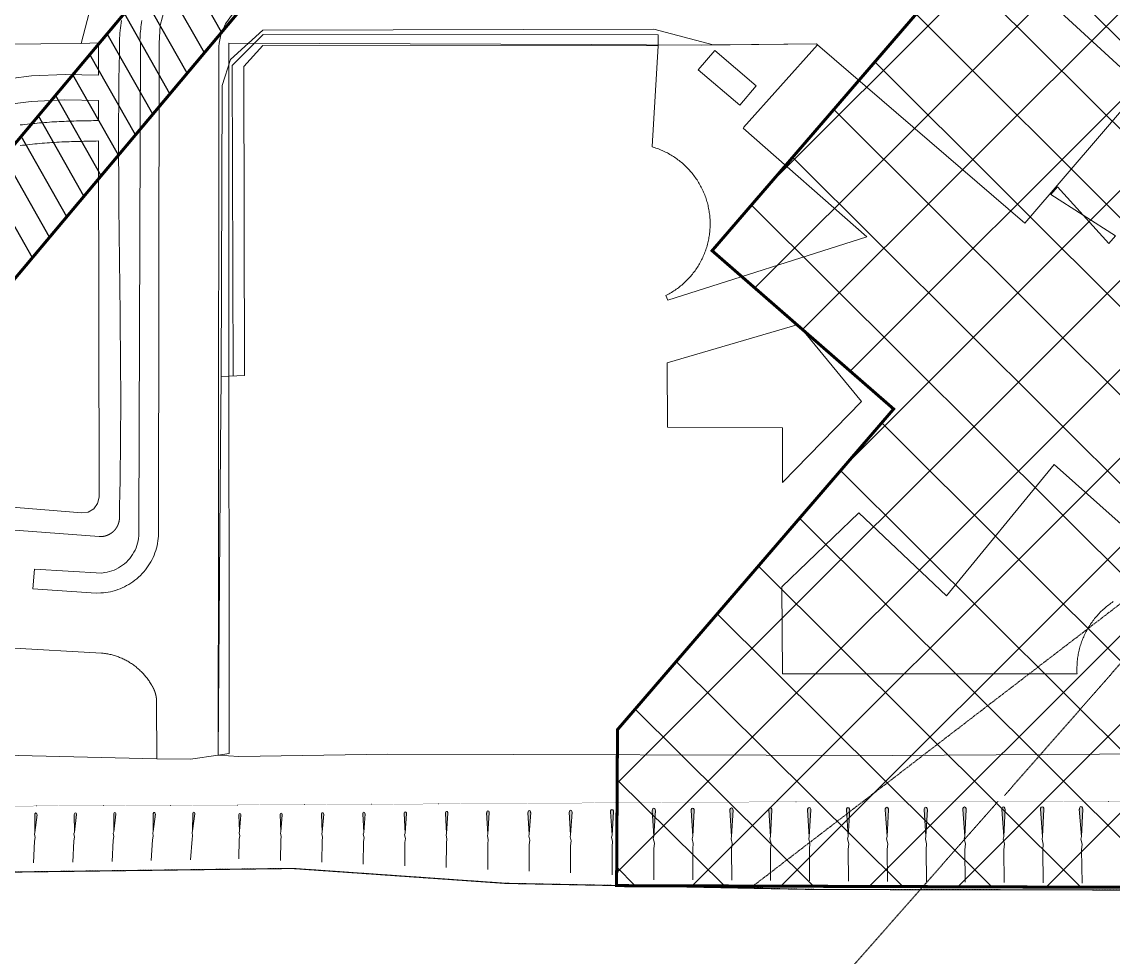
# Model space of a CAD drawing. Header units: millimetres. Extents: x 833924389 to 835767163, y 817400000 to 818811854.
# Drawn here: x 834141050 to 834249586, y 817733754 to 817826815 of the extents above; entities that cross this region are included whole.
import ezdxf

# ---------------------------------------------------------------- set-up
doc = ezdxf.new("R2010")
doc.units = ezdxf.units.MM
doc.header["$LTSCALE"] = 10
doc.header["$MEASUREMENT"] = 0
for name, pattern in [('11sw3b$0$B1_DASHED', [6.5, 1, 5, -0.5]), ('11sw3b$0$B1_HIDDEN', [5.5, 0, 5, -0.5]), ('CENTER', [2, 1.25, -0.25, 0.25, -0.25]), ('DGN Style 2', [15.391880279006768, 9.23512816740406, -6.156752111602708]), ('HIDDEN', [0.375, 0.25, -0.125])]:
    doc.linetypes.add(name, pattern=pattern)
for name, color, linetype, lineweight in [('01_Base_Plan', 5, 'Continuous', 5), ('02_Buiding_Height_Limit', 1, 'CENTER', 18), ('12_AEL_Outline', 253, 'HIDDEN', 5)]:
    doc.layers.add(name, color=color, linetype=linetype, lineweight=lineweight)
doc.layers.add('_Drainage Reserve', color=40, linetype='Continuous')
doc.layers.add('_MTR', color=190, linetype='Continuous')
doc.linetypes.add('11sw3b$0$B1_BDYF', pattern='A,2.5,-0.5,[130,ltypeshp.shx,S=0.5,R=0,X=0,Y=0],-0.5', length=3.5)

# ---------------------------------------------------------------- blocks, each defined once
blk = doc.blocks.new('11sw3b$0$SLOPE')
at = {"linetype": 'Continuous'}
h = blk.add_hatch(color=0, dxfattribs=at)
edge = h.paths.add_edge_path()
edge.add_line((3.584337795968168, 0.003656525048427267), (0.3060440283201173, 0.4149406396239095))
edge.add_ellipse((0.2999774720519781, 0.005024477490223944), major_axis=(0, 0.4099999999999966), ratio=0.7317073170731784, start_angle=358.8412941193827, end_angle=551.2243247288982)
edge.add_line((0.3001280920132971, -0.4043695283466912), (3.584337795968168, 0.003656525048427284))
at = {"color": 0, "linetype": 'Continuous'}
for p, q in [((3.584337795968167, 0.003656525048427284), (0.3003377958666533, 0.4156565250596032)), ((0.3003377958666533, -0.4043434750055894), (3.584337795968167, 0.003656525048427284)), ((3.584337795968167, 0.003656525048427284), (3.884337795898318, -0.1363434749655426)), ((3.884337795898318, -0.1363434749655426), (4.484337795875035, 0.1436565250623971)), ((4.484337795875035, 0.1436565250623971), (5.184337795944884, 0.003656525048427284)), ((5.184337795944884, 0.003656525048427284), (9.132337795919739, 0.003656525048427284))]:
    blk.add_line(p, q, dxfattribs=at)
blk.add_ellipse((0.2999774720519781, 0.005024477490223944), major_axis=(0, 0.4099999999999966), ratio=0.7317073170731784, start_param=6.120326396502739, end_param=9.620679383601672, dxfattribs=at)
blk = doc.blocks.new('11sw3b$0$BDYGA')
at = {"color": 0, "linetype": 'Continuous'}
for p, q in [((0, 0.5), (0, -0.5)), ((1, -0.5), (0, 0.5)), ((0, -0.5), (1, 0.5)), ((1, 0.5), (1, -0.5))]:
    blk.add_line(p, q, dxfattribs=at)

msp = doc.modelspace()

# ---------------------------------------------------------------- hatches: boundary and pattern name
at = {"layer": '_Drainage Reserve'}
h = msp.add_hatch(dxfattribs=at)
h.set_pattern_fill('ANSI31', color=256, scale=20000, angle=75.00000000000001, style=0)
h.set_pattern_definition([(120, (0, 0), (-2165.063509461097, -1250), [])])
h.paths.add_polyline_path([(834211419.3091323, 817954398.8172184), (834238349.7094933, 817992338.416059), (834245717.4605354, 817987807.7572888), (834219887.9038043, 817951519.5509232), (834217855.4207582, 817893635.9581321), (834101792.2548326, 817755300.0808063), (834100860.6154164, 817756570.38271), (834097303.7700857, 817759365.0468984), (834095186.6849327, 817760804.8070762), (834209344.3980026, 817896938.7430822)])
at = {"layer": '_MTR'}
h = msp.add_hatch(dxfattribs=at)
h.set_pattern_fill('ANSI37', color=256, scale=50000, style=0)
h.set_pattern_definition([(45, (0, 0), (-4419.417382415922, 4419.417382415922), []), (135, (0, 0), (-4419.417382415922, -4419.417382415922), [])])
h.paths.add_polyline_path([(834719025.0676242, 818175044.075776), (834829436.1637323, 818440899.0154631), (834544329.9875726, 818440899.0154631), (834540047.6918651, 818430486.7932322), (834494662.9516805, 818320135.7028404), (834491212.3501357, 818312096.8899884), (834489639.5860337, 818307373.809575), (834488467.7132754, 818300887.678466), (834488287.0573709, 818295402.6064734), (834489123.4445984, 818289469.5896976), (834490523.0838149, 818284300.8385714), (834492959.6897802, 818278585.4277595), (834497359.5052412, 818271989.8078504), (834500943.2578423, 818268402.4543666), (834504241.8491156, 818265890.0219382), (834506773.0374651, 818264239.4954746), (834509304.2258146, 818262588.969011), (834549547.6363403, 818245865.156262), (834521788.9357352, 818162669.0288637), (834512956.6186229, 818145898.9397866), (834505350.3781369, 818132402.978609), (834498851.625464, 818120358.1720601), (834490645.3412085, 818106191.5494635), (834483043.1765755, 818093566.7455992), (834465497.3880057, 818066156.0749869), (834456186.300847, 818052465.0283059), (834449435.9111947, 818042521.66696), (834429928.4301713, 818015782.6322176), (834415902.0111922, 817997330.5279367), (834409718.1436859, 817989384.889797), (834403534.2761798, 817981439.2516572), (834394016.1354766, 817969342.6524115), (834384497.9947733, 817957246.0531657), (834384196.2479563, 817957465.7651209), (834383970.486986, 817957155.7107403), (834383668.7401689, 817957375.4226955), (834373771.4691136, 817944987.7532318), (834364116.6359974, 817932940.1560837), (834338369.9503223, 817901865.9044347), (834312960.6002681, 817923872.0998209), (834209698.3762193, 817804043.8972573), (834227751.7111311, 817788294.3273865), (834200289.8007177, 817756392.265157), (834200199.724341, 817740873.0267123), (834297136.0119622, 817740548.3312696), (834302265.9142908, 817746345.470729), (834311723.710097, 817738300.4580544), (834346243.1186241, 817778329.7402205), (834364573.705298, 817762532.4600164), (834407168.9888211, 817811985.372018), (834383971.3268652, 817831671.3361453), (834391017.2140669, 817839762.6321478), (834398063.1012684, 817847853.9281503), (834393622.2417772, 817851485.7044563), (834400812.4917518, 817859771.4107764), (834410480.1317945, 817870197.1213068), (834420147.7718372, 817880622.8318372), (834432126.5932153, 817893299.2699163), (834444105.4145935, 817905975.7079954), (834443206.2002442, 817906758.256021), (834448849.565658, 817912919.9467099), (834457587.7981888, 817922310.4511203), (834467322.5562106, 817932771.8674097), (834475815.8031626, 817941811.4303546), (834484309.0501144, 817950850.9932995), (834500967.9967005, 817969577.1101549), (834519622.9840564, 817991615.6157014), (834532610.7469565, 818008021.8481278), (834547321.4079989, 818027597.5088168), (834557595.9281648, 818042498.3314748), (834567870.4483306, 818057399.1541326), (834574643.1744547, 818067927.9632175), (834585340.6881095, 818084953.331677), (834592493.7733289, 818096984.115135), (834598987.1398113, 818108698.8436586), (834606301.2519822, 818122736.6486193), (834611699.1689881, 818133599.211997), (834616705.1358873, 818145548.4517179), (834618535.0408169, 818149916.4335908), (834621711.1027862, 818157497.6914387), (834627057.6022652, 818172444.2824591), (834631612.1834006, 818185176.9988407), (834639686.340077, 818207748.9860169)])

# ---------------------------------------------------------------- linework, layer by layer
at = {"layer": '01_Base_Plan', "linetype": '11sw3b$0$B1_BDYF'}
msp.add_line((834252425.5699999, 817820351.49), (834243104.59, 817828891.869999), dxfattribs=at)
at = {"layer": '01_Base_Plan', "linetype": 'Continuous'}
for p, q in [((834146940.1, 817824672.1), (834148666.6999999, 817824726.399999)), ((834148671.4, 817821503.1), (834148666.6999999, 817824726.399999)), ((834154697.5999999, 817824674.799999), (834154695.5, 817824645.6)), ((834220176, 817824534.499999), (834212827.9, 817816316.8000001)), ((834148678, 817816997.500001), (834148675.1, 817818970.799999))]:
    msp.add_line(p, q, dxfattribs=at)
at = {"layer": '01_Base_Plan', "linetype": 'DGN Style 2', "flags": 128}
msp.add_lwpolyline([(834338621.6071115, 817759276.5931512), (834338621.6071115, 817759276.5931511), (834330916.3814129, 817747247.4627572), (834329803.7370659, 817745824.9218574), (834328532.943809, 817744541.6897852), (834327121.307911, 817743415.2422063), (834325588.053704, 817742460.9196242), (834323954.061776, 817741691.7184583), (834322241.58461, 817741118.1140563), (834320063.623979, 817740692.3175721), (834269700.273483, 817740420.0973991), (834219946.884713, 817740502.1709192), (834189156.786763, 817741111.2908683), (834167963.826612, 817742592.8290393), (834089219.1060641, 817741580.6914912), (834063784.691831, 817741977.9481603), (834061977.77445, 817741959.5471042), (834060170.7661991, 817741956.3531553), (834058363.7950599, 817741968.3665392), (834056556.9890109, 817741995.5864073), (834054750.476019, 817742038.0108303), (834052944.384032, 817742095.6368023), (834051138.840965, 817742168.4602443), (834049333.2635189, 817742204.1452242), (834047544.975235, 817742455.9553592), (834045799.7521821, 817742920.2611022), (834044122.749693, 817743590.3700342), (834042569.846633, 817744514.3768162), (834041023.0737231, 817745448.6091281), (834039482.4982939, 817746393.0263013), (834037700.9111352, 817747502.7458693), (834017750.0237639, 817760377.2101532), (834002136.866879, 817771797.9407653), (833988178.1667811, 817785373.1200771), (833964222.203295, 817813227.5436702), (833941493.791888, 817845470.4337832), (833942146.6588701, 817900018.2202653), (833942261.3500208, 817909600.7977642), (833942222.577692, 817939877.4880663), (833942513.013161, 817969772.9568511), (833941157.4880201, 817989367.4440131), (833943345.799725, 818000018.2202652)], dxfattribs=at)
at = {"layer": '01_Base_Plan', "linetype": '11sw3b$0$B1_DASHED', "flags": 128}
msp.add_lwpolyline([(834429229.28, 817872531.579999), (834429230.83, 817872527.5899991), (834429981.7099999, 817870601.530001), (834430541.94, 817868883.8100001), (834431341.7700001, 817865505.3599999), (834430617.89, 817863856.36), (834429458.84, 817862478.04), (834427958.48, 817861482.000001), (834426238.3, 817860948.92), (834424250.06, 817860948.9100001), (834407947.05, 817845723.29), (834402584.95, 817842838.98), (834387908.28, 817828448.170001), (834381118.9699999, 817822825.33), (834376739.17, 817816234.12), (834357952.26, 817790582.0099989), (834352078.52, 817785795.1500009), (834346928.6700001, 817775093.89), (834338951.53, 817759753.02), (834330929.46, 817747229.24), (834329816.8199999, 817745806.700001), (834328546.02, 817744523.469999), (834327134.39, 817743397.019999), (834325601.13, 817742442.7), (834323967.14, 817741673.5), (834322254.66, 817741099.889999), (834320076.6999999, 817740674.0999999), (834269713.35, 817740401.88), (834219959.96, 817740483.95), (834189169.87, 817741093.0699999), (834167976.91, 817742574.61), (834089232.19, 817741562.47), (834063797.77, 817741959.729999), (834061990.8499999, 817741941.330001), (834060183.85, 817741938.130001), (834058376.88, 817741950.1500001), (834056570.07, 817741977.37), (834054763.56, 817742019.789999), (834052957.4599999, 817742077.42), (834051151.92, 817742150.24), (834049346.34, 817742185.92), (834047558.06, 817742437.74), (834045812.8299999, 817742902.039999), (834044135.83, 817743572.149999), (834042582.9300001, 817744496.160001), (834041036.1500001, 817745430.39), (834039495.58, 817746374.810001), (834037713.99, 817747484.53), (834017763.1, 817760358.9900011), (834002149.95, 817771779.720001), (833988191.25, 817785354.9000009), (833964235.28, 817813209.319999), (833941506.87, 817845452.21), (833942159.74, 817900000), (833942274.43, 817909582.58), (833942235.66, 817939859.2700009), (833942526.09, 817969754.74), (833941170.5699999, 817989349.22), (833943358.88, 818000000)], dxfattribs=at)
at = {"layer": '01_Base_Plan', "linetype": '11sw3b$0$B1_HIDDEN', "flags": 128}
msp.add_lwpolyline([(834356475.6800001, 817806061.43), (834356474.99, 817806060.3399999), (834353344.65, 817801091.65), (834348162.95, 817792023.68), (834341984.7800001, 817781261.700001), (834337799.56, 817773837.929999), (834333913.2900001, 817766264.6800001), (834328532.3, 817756200.2399989), (834321656.59, 817754705.52), (834314880.53, 817753111.15), (834306767.08, 817751335.8399999), (834293676.48, 817749888.33), (834251067.33, 817749259.849999), (834225534.6999999, 817749259.849999), (834207534.6999999, 817749162.0200001), (834176425.99, 817748966.37), (834157349.89, 817748868.5500009), (834129068.5300001, 817748732.63), (834114286.14, 817749580.7900001), (834102048.26, 817750913.629999), (834095262.9, 817751701.22), (834087629.3800001, 817752428.22), (834080480.51, 817754488.059999), (834075512.66, 817755457.4), (834068484.96, 817749277.88), (834052248.58, 817749641.380001), (834046190.22, 817753155.2199999), (834034647.29, 817759359.139999), (834019852.65, 817769728.11), (834005821.1600001, 817781108.549999), (833992621.86, 817793444.490001), (833980319.67, 817806675.249999), (833968977.8699999, 817820737.849999), (833959701.6800001, 817834092.049999), (833950299.29, 817849980.4699999), (833950140.42, 817900000), (833949823.14, 817999892.4300001), (833949823.11, 818000000)], dxfattribs=at)
at = {"layer": '01_Base_Plan', "linetype": '11sw3b$0$B1_BDYF', "flags": 128}
for points in [[(834160589.48, 817753869.61), (834160584.09, 817753868.8100001), (834157829.63, 817753458.520001), (834154471.85, 817753499.73), (834107595.87, 817754627.55), (834105226.9399999, 817755065.22), (834099365.87, 817758699.419999), (834095049.64, 817760885.01), (834078357.66, 817762168.14), (834061880.69, 817758151.81), (834053646.89, 817756048.09), (834053642.86, 817756047.0600001), (834050265.26, 817755184.09), (834034550.2900001, 817763579.25), (834027602.5699999, 817769122.0400001), (834004658.33, 817788360.11), (833990091.56, 817802139.26), (833986430.4, 817806341.73), (833974076.3599999, 817821521.539999), (833965647.06, 817833638.660001), (833957767.41, 817846109.750001), (833956260.6, 817849957.110001), (833954733.42, 817870113.779999), (833954735.02, 817906492.0000011), (833954741.3699999, 817918468.189999), (833954766.75, 817966347.680001), (833954814.69, 817997397.8199999), (833954811.84, 818000000)], [(834146940.11, 817824672.1), (834148566.3199999, 817830938.05), (834150661.74, 817831840.51), (834150715.57, 817831808.049999), (834150841.52, 817832084.209999), (834150979.6899999, 817832342.0600001), (834151122.3499999, 817832597.47), (834151269.4399999, 817832850.3499999), (834151420.9300001, 817833100.62), (834151576.76, 817833348.2099999), (834151736.88, 817833593.049999), (834151901.26, 817833835.05), (834152069.83, 817834074.139999), (834152242.55, 817834310.2600001), (834152419.37, 817834543.330001), (834152600.22, 817834773.28), (834152785.0600001, 817835000.03), (834152973.83, 817835223.53), (834153166.47, 817835443.6899999), (834153362.93, 817835660.460001), (834153563.14, 817835873.77), (834153767.04, 817836083.550001), (834153974.5699999, 817836289.74), (834154185.6700001, 817836492.280001), (834154400.27, 817836691.099999), (834154618.3, 817836886.1500009), (834154839.7099999, 817837077.36), (834155064.42, 817837264.6800001), (834155292.37, 817837448.05), (834155523.48, 817837627.41), (834155757.69, 817837802.719999), (834155994.92, 817837973.9), (834156235.11, 817838140.930001), (834156478.1700001, 817838303.73), (834156724.0300001, 817838462.269999), (834156972.63, 817838616.490001), (834157223.87, 817838766.349999), (834157477.7, 817838911.800001), (834157734.0300001, 817839052.8), (834157992.77, 817839189.309999), (834158253.86, 817839321.2800009), (834158517.22, 817839448.67), (834158782.75, 817839571.450001), (834159050.39, 817839689.57), (834159320.05, 817839803.01), (834159591.65, 817839911.72), (834159865.1, 817840015.67), (834160140.3299999, 817840114.840001), (834160417.25, 817840209.1899999), (834160695.77, 817840298.690001), (834160975.81, 817840383.309999), (834161257.28, 817840463.04), (834161540.1, 817840537.839999), (834161824.1899999, 817840607.7), (834162109.45, 817840672.58), (834162395.8000001, 817840732.4800011), (834162683.1500001, 817840787.37), (834162971.42, 817840837.2399989), (834163260.5100001, 817840882.069999), (834163550.3399999, 817840921.840001), (834163840.82, 817840956.55), (834164131.86, 817840986.190001), (834164423.38, 817841010.7499989), (834164715.28, 817841030.21), (834165007.4699999, 817841044.570001), (834165299.87, 817841053.8399999), (834165592.39, 817841057.99), (834165884.93, 817841057.050001), (834166202.48, 817841067.5000011), (834171111.85, 817841072.559999), (834200111.9200001, 817841102.44)], [(834210381.5500001, 817824520.850001), (834209801.76, 817824530.4799991), (834203890.4, 817826087.7), (834165008.9, 817825994.200001), (834161814.8000001, 817823063.8), (834160982.5, 817820487.9), (834160861.5, 817791543.8), (834160810.4, 817784466.499999), (834160590.38, 817753993.8999989), (834160589.48, 817753869.61)], [(834128230.92, 817824493.2199999), (834134884.34, 817824556.840001), (834146940.11, 817824672.1)], [(834220176.0100001, 817824534.52), (834220082.7199999, 817824614.840001), (834210381.5500001, 817824520.850001)], [(834220176.0100001, 817824534.52), (834240805.0600001, 817806774.17), (834252435.3, 817820343.149999)], [(834160584.61, 817753867.210001), (834162625.02, 817753706.99), (834177405.02, 817753944.21), (834227636.53, 817753822.26), (834258542.18, 817754035.019999), (834266329.05, 817754239.949999)]]:
    msp.add_lwpolyline(points, dxfattribs=at)
at = {"layer": '01_Base_Plan', "linetype": 'Continuous', "flags": 128}
for points in [[(834243104.5999999, 817828891.899999), (834165147.5, 817829130.5), (834163986.8, 817828869.4), (834162919.6999999, 817828343.3), (834162005.8000001, 817827581.599999), (834161296.1, 817826626.800001), (834160830.1, 817825532.0999991), (834160686.9, 817824675.5), (834160633.9, 817824358.6), (834160599.5999999, 817775792.199999), (834160584.1, 817753868.799999)], [(834155264, 817828169.500001), (834154822.2, 817826432.9), (834154697.5999999, 817824674.799999), (834154695.5, 817824645.6), (834154639.1999999, 817775657.0999991), (834154611.5, 817775413.3000001), (834154583, 817775169.8000001), (834154548.8, 817774927.8), (834154503.7, 817774688.6), (834154443.6999999, 817774453.1999991), (834154372.5, 817774219.5), (834154291.8, 817773987.7), (834154202, 817773759.099999), (834154103.6, 817773534.600001), (834153996.8, 817773315.3000009), (834153881.4, 817773100.9), (834153756.9000001, 817772890.000001), (834153623.8, 817772683.5999991), (834153482.7, 817772482.6), (834153334.4000001, 817772288.000001), (834153179.3, 817772100.6), (834153016.1, 817771919), (834152845.1, 817771743.100001), (834152667.0999999, 817771573.799999), (834152482.9, 817771411.900001), (834152293.3000001, 817771258.199999), (834152098.3, 817771112.6000011), (834151896.4, 817770974.199999), (834151688.5, 817770843.499999), (834151475.6999999, 817770720.899999), (834151258.9, 817770607.1999999), (834151039, 817770502.8000009), (834150814.6, 817770407.199999), (834150585.3000001, 817770320.1), (834150352.5, 817770241.9000009), (834150117, 817770173), (834149880, 817770113.700001), (834149641.9000001, 817770066), (834149400.6, 817770033.199999), (834149157.0999999, 817770011.1), (834148912.5, 817769994.5), (834148439.6, 817769959.100001), (834142159.6, 817770400.3)], [(834139474.5, 817776315.7), (834148752.1, 817775600.500001), (834148761.1, 817775600), (834148770.1, 817775599.5999999), (834148779.1, 817775599.300001), (834148788.1999999, 817775598.999999), (834148797.2, 817775598.6999999), (834148806.2, 817775598.5), (834148815.3000001, 817775598.300001), (834148824.3, 817775598.200001), (834148833.3000001, 817775598.0999991), (834148842.4, 817775598.0999991), (834148851.4000001, 817775598.0999991), (834148860.4, 817775598.0999991), (834148869.5, 817775598.200001), (834148878.5, 817775598.300001), (834148887.5, 817775598.5), (834148896.6, 817775598.6999999), (834148905.6, 817775598.999999), (834148914.6, 817775599.199999), (834148923.6, 817775599.5999999), (834148932.7, 817775600), (834148941.6999999, 817775600.400001), (834148950.7, 817775600.8000001), (834148959.7, 817775601.399999), (834148968.6999999, 817775601.9), (834148977.8, 817775602.499999), (834148986.8, 817775603.0999999), (834148995.8000001, 817775603.800001), (834149004.8, 817775604.4999989), (834149013.8, 817775605.3000001), (834149022.8000001, 817775606.1), (834149031.8, 817775606.899999), (834149040.8, 817775607.799999), (834149049.8000001, 817775608.8000001), (834149058.7, 817775609.7), (834149067.7, 817775610.8000001), (834149076.6999999, 817775611.8), (834149085.6, 817775612.9), (834149094.5999999, 817775614.1), (834149103.6, 817775615.2), (834149112.5, 817775616.5), (834149121.5, 817775617.699999), (834149130.4, 817775619.000001), (834149139.3000001, 817775620.4), (834149148.3, 817775621.8), (834149157.2, 817775623.199999), (834149166.1, 817775624.700001), (834149175, 817775626.2), (834149183.9, 817775627.8000009), (834149192.8, 817775629.4), (834149201.6999999, 817775631.1000011), (834149210.5, 817775632.6999999), (834149219.4, 817775634.500001), (834149228.3, 817775636.1999999), (834149237.1, 817775638.1), (834149245.9, 817775639.900001), (834149254.8, 817775641.799999), (834149263.5999999, 817775643.8), (834149272.4, 817775645.7), (834149281.1999999, 817775647.8000001), (834149290, 817775649.8000009), (834149298.8, 817775651.9000009), (834149307.5999999, 817775654.100001), (834149316.3, 817775656.3000009), (834149325.1, 817775658.500001), (834149333.8000001, 817775660.800001), (834149342.6, 817775663.1), (834149351.3, 817775665.4000001), (834149360, 817775667.8000001), (834149368.7, 817775670.299999), (834149377.4, 817775672.700001), (834149386.1, 817775675.3), (834149394.6999999, 817775677.8), (834149403.4, 817775680.400001), (834149412, 817775683.1), (834149420.5999999, 817775685.699999), (834149429.3, 817775688.5), (834149437.9, 817775691.199999), (834149446.4, 817775694), (834149455, 817775696.900001), (834149463.6, 817775699.7), (834149472.1, 817775702.7), (834149480.6999999, 817775705.600001), (834149489.1999999, 817775708.6), (834149497.6999999, 817775711.6999999), (834149506.1999999, 817775714.8), (834149514.7, 817775717.9000009), (834149523.1, 817775721.100001), (834149531.6, 817775724.300001), (834149540, 817775727.499999), (834149548.4, 817775730.799999), (834149556.8000001, 817775734.099999), (834149565.1999999, 817775737.500001), (834149573.6, 817775740.900001), (834149581.9, 817775744.3000001), (834149590.1999999, 817775747.8), (834149598.6, 817775751.3), (834149606.9, 817775754.899999), (834149615.2, 817775758.5), (834149623.4000001, 817775762.1), (834149631.7, 817775765.799999), (834149639.9, 817775769.5), (834149648.1, 817775773.3), (834149656.3000001, 817775777.0000011), (834149664.5, 817775780.9), (834149672.7, 817775784.700001), (834149680.8, 817775788.699999), (834149688.9, 817775792.6), (834149697, 817775796.599999), (834149705.1, 817775800.5999999), (834149713.2, 817775804.6999999), (834149721.3, 817775808.800001), (834149729.3, 817775812.899999), (834149737.3000001, 817775817.1), (834149745.3, 817775821.3), (834149753.3, 817775825.5), (834149761.1999999, 817775829.8), (834149769.1, 817775834.2), (834149777.0999999, 817775838.500001), (834149784.9, 817775842.9000009), (834149792.8000001, 817775847.4), (834149800.7, 817775851.8), (834149808.5, 817775856.3), (834149816.3, 817775860.9), (834149824.1, 817775865.499999), (834149831.8000001, 817775870.100001), (834149839.5999999, 817775874.700001), (834149847.3000001, 817775879.4), (834149855, 817775884.1999991), (834149862.7, 817775888.9000009), (834149870.3, 817775893.7), (834149878, 817775898.600001), (834149885.6, 817775903.5), (834149893.1, 817775908.399999), (834149900.7, 817775913.3000001), (834149908.1999999, 817775918.299999), (834149915.7, 817775923.3000001), (834149923.1999999, 817775928.400001), (834149930.7, 817775933.4), (834149938.1, 817775938.6), (834149945.6, 817775943.700001), (834149952.9, 817775948.899999), (834149960.3000001, 817775954.1), (834149967.7, 817775959.4000001), (834149975, 817775964.7), (834149982.3000001, 817775970.0000011), (834149989.5, 817775975.400001), (834149996.8, 817775980.799999), (834150004, 817775986.199999), (834150011.1999999, 817775991.699999), (834150018.4, 817775997.1999991), (834150025.5, 817776002.699999), (834150032.6, 817776008.300001), (834150039.6999999, 817776013.9000009), (834150046.8, 817776019.5), (834150053.8, 817776025.2), (834150060.8, 817776030.9), (834150067.8, 817776036.699999), (834150074.7, 817776042.4000009), (834150081.6999999, 817776048.1999999), (834150088.5, 817776054.0999991), (834150095.4, 817776059.900001), (834150102.3000001, 817776065.8), (834150109.1, 817776071.6999991), (834150115.9, 817776077.7), (834150122.6, 817776083.699999), (834150129.4, 817776089.7), (834150136.1, 817776095.799999), (834150142.6999999, 817776101.9), (834150149.4, 817776107.9999989), (834150156, 817776114.1), (834150162.6, 817776120.300001), (834150169.1, 817776126.4999989), (834150175.7, 817776132.8000001), (834150182.2, 817776139.1), (834150188.6, 817776145.4000009), (834150195.1, 817776151.699999), (834150201.5, 817776158.1), (834150207.9000001, 817776164.5), (834150214.2, 817776170.9), (834150220.5, 817776177.300001), (834150226.8, 817776183.800001), (834150233.0999999, 817776190.3000009), (834150239.3000001, 817776196.900001), (834150245.5, 817776203.500001), (834150251.7, 817776210.100001), (834150257.8000001, 817776216.700001), (834150263.9, 817776223.4), (834150270, 817776230.1), (834150276, 817776236.8), (834150282, 817776243.5), (834150288, 817776250.299999), (834150293.9000001, 817776257.099999), (834150299.8000001, 817776263.9000009), (834150305.7, 817776270.8000001), (834150311.6, 817776277.6999999), (834150317.4000001, 817776284.600001), (834150323.1999999, 817776291.5), (834150328.9, 817776298.5), (834150334.5999999, 817776305.500001), (834150340.3000001, 817776312.5), (834150345.9, 817776319.599999), (834150351.6, 817776326.6), (834150357.1, 817776333.699999), (834150362.7, 817776340.9), (834150368.2, 817776347.9999989), (834150373.7, 817776355.2), (834150379.1, 817776362.400001), (834150384.6, 817776369.6), (834150389.9, 817776376.9), (834150395.3, 817776384.1999991), (834150400.6, 817776391.5), (834150405.9, 817776398.800001), (834150411.1, 817776406.1999991), (834150416.3000001, 817776413.6), (834150421.5, 817776421), (834150426.6, 817776428.400001), (834150431.6999999, 817776435.9000009), (834150436.8000001, 817776443.299999), (834150441.8000001, 817776450.8), (834150446.8000001, 817776458.4), (834150451.8000001, 817776465.9), (834150456.6999999, 817776473.5), (834150461.6, 817776481.1), (834150466.5, 817776488.700001), (834150471.3, 817776496.300001), (834150476.1, 817776504.000001), (834150480.8000001, 817776511.700001), (834150485.5, 817776519.400001), (834150490.2, 817776527.100001), (834150494.8, 817776534.9), (834150499.4, 817776542.7), (834150504, 817776550.5), (834150508.5, 817776558.3000001), (834150513, 817776566.099999), (834150517.4, 817776573.9999989), (834150521.9000001, 817776581.900001), (834150526.1999999, 817776589.8), (834150530.6, 817776597.7), (834150534.9, 817776605.599999), (834150539.1, 817776613.600001), (834150543.4, 817776621.5999999), (834150547.6, 817776629.6), (834150551.6999999, 817776637.599999), (834150555.8, 817776645.6), (834150559.9, 817776653.7), (834150563.9, 817776661.800001), (834150567.9, 817776669.9), (834150571.9, 817776677.999999), (834150575.8, 817776686.100001), (834150579.7, 817776694.3), (834150583.6, 817776702.500001), (834150587.4, 817776710.7), (834150591.0999999, 817776718.900001), (834150594.9, 817776727.1), (834150598.6, 817776735.300001), (834150602.1999999, 817776743.6), (834150605.8000001, 817776751.9), (834150609.4, 817776760.199999), (834150612.9, 817776768.5), (834150616.4000001, 817776776.799999), (834150619.9000001, 817776785.2), (834150623.3, 817776793.500001), (834150626.7, 817776801.899999), (834150630, 817776810.3), (834150633.3, 817776818.700001), (834150636.6, 817776827.099999), (834150639.8, 817776835.6), (834150643, 817776844.000001), (834150646.1, 817776852.499999), (834150649.1999999, 817776861), (834150652.3, 817776869.5), (834150655.3, 817776878), (834150658.3, 817776886.4999989), (834150661.1999999, 817776895.0999991), (834150664.1, 817776903.5999999), (834150667, 817776912.2), (834150669.8000001, 817776920.8), (834150672.6, 817776929.4000009), (834150675.3, 817776937.999999), (834150678, 817776946.599999), (834150680.7, 817776955.1999999), (834150683.3000001, 817776963.9), (834150685.9000001, 817776972.5), (834150688.4, 817776981.2), (834150690.9000001, 817776989.9000001), (834150693.4, 817776998.600001), (834150695.8, 817777007.300001), (834150698.1, 817777016.000001), (834150700.5, 817777024.700001), (834150702.8, 817777033.500001), (834150705, 817777042.199999), (834150707.1999999, 817777051.0000011), (834150709.4000001, 817777059.800001), (834150711.5, 817777068.499999), (834150713.6, 817777077.299999), (834150715.6, 817777086.100001), (834150717.6, 817777094.9000009), (834150719.5999999, 817777103.800001), (834150721.5, 817777112.6000011), (834150723.4, 817777121.400001), (834150725.1999999, 817777130.3), (834150727, 817777139.1), (834150728.6999999, 817777148), (834150730.4, 817777156.9), (834150732.1, 817777165.7), (834150733.6999999, 817777174.6), (834150735.3, 817777183.499999), (834150736.9, 817777192.399999), (834150738.4, 817777201.300001), (834150739.8, 817777210.200001), (834150741.2, 817777219.2), (834150742.6, 817777228.0999999), (834150743.9, 817777237), (834150745.2, 817777245.999999), (834150746.5, 817777254.899999), (834150747.6999999, 817777263.9000009), (834150748.8, 817777272.8000001), (834150749.9000001, 817777281.8), (834150751, 817777290.8), (834150752, 817777299.6999991), (834150753, 817777308.700001), (834150754, 817777317.7), (834150754.9000001, 817777326.6999999), (834150755.8000001, 817777335.7), (834150756.5999999, 817777344.699999), (834150757.4, 817777353.700001), (834150758.1, 817777362.7), (834150758.8, 817777371.7), (834150759.4, 817777380.6999999), (834150760.0999999, 817777389.699999), (834150760.6, 817777398.700001), (834150761.1, 817777407.6999999), (834150761.6, 817777416.8), (834150762.1, 817777425.799999), (834150762.5, 817777434.800001), (834150762.8000001, 817777443.8), (834150763.1, 817777452.9), (834150763.4000001, 817777461.9), (834150763.5999999, 817777470.899999), (834150763.8, 817777480), (834150764, 817777489), (834150764.1, 817777498), (834150764.1, 817777507.099999), (834150764.1, 817777516.1000011), (834150764.1, 817777525.1), (834150764, 817777534.2), (834150763.9, 817777543.199999), (834150763.8, 817777552.200001), (834150763.5999999, 817777561.2), (834150763.3, 817777570.3000001), (834150763, 817777579.299999), (834150762.8000001, 817777584.5), (834150761.4, 817778601.399999), (834150793.3000001, 817779913.4), (834150819.9, 817781227.399999), (834150841.3, 817782543.400001), (834150858, 817783861.199999), (834150870.2, 817785180.600001), (834150878.2, 817786501.700001), (834150882.5, 817787824.3), (834150883.3, 817789148.399999), (834150880.9, 817790473.6999999), (834150875.6999999, 817791800.2), (834150868.0999999, 817793127.8000009), (834150858.2, 817794456.3), (834150846.5, 817795785.800001), (834150833.3000001, 817797116.1), (834150818.9, 817798447.000001), (834150803.7, 817799778.4), (834150787.9, 817801110.400001), (834150771.9000001, 817802442.7), (834150756, 817803775.3), (834150740.6, 817805107.9999989), (834150725.9, 817806440.7), (834150712.4, 817807773.399999), (834150700.3000001, 817809106.000001), (834150689.9, 817810438.200001), (834150681.6, 817811770.0999991), (834150675.7, 817813101.5000011), (834150672.6, 817814432.399999), (834150672.5, 817815762.499999), (834150675.8, 817817091.9), (834150682.8, 817818420.299999), (834150693.9, 817819747.8), (834150709.3, 817821074.200001), (834150729.4, 817822399.3000001), (834150754.6, 817823723.200001), (834150776.7, 817824682), (834150766.7, 817824936.4), (834150775.1, 817825190.5), (834150788, 817825444.3), (834150805.4, 817825697.899999), (834150827.1, 817825951.0999991), (834150853.3, 817826203.9), (834150883.9, 817826456.2), (834150918.8, 817826707.9000009), (834150958.2, 817826959.000001)], [(834142159.6, 817770400.3), (834142296.6999999, 817772351.9), (834148993.8000001, 817771958.5), (834149281.9, 817772016.6), (834149523.7, 817772061.3), (834149763.1, 817772112.299999), (834149996.8, 817772178.5), (834150223.2, 817772265.900001), (834150445.9000001, 817772368.7), (834150663.1, 817772484.9000001), (834150872.5, 817772613.399999), (834151071.8000001, 817772752.900001), (834151262.8000001, 817772904.899999), (834151445.7, 817773069.3), (834151618.9, 817773244.4), (834151780.3, 817773428.3000009), (834151929.0999999, 817773620.300001), (834152067.1, 817773822.899999), (834152193.6, 817774034.3999989), (834152307.1, 817774252.3000001), (834152406.3000001, 817774474.5999999), (834152491.8, 817774703), (834152564.0999999, 817774937.999999), (834152622.5, 817775177.300001), (834152666.3000001, 817775418.199999), (834152693.3000001, 817775659.1), (834152698.1, 817775902.3), (834152688.5, 817776147.2), (834152674.3, 817776392.6999999), (834152673.6, 817776637.499999), (834152841.2, 817824693.9), (834152800.4, 817825018.7), (834152806.9, 817825235.200001), (834152817.1, 817825451.6999999), (834152831.2, 817825667.9), (834152849, 817825883.8), (834152870.6, 817826099.400001), (834152895.9, 817826314.6), (834152925, 817826529.300001), (834152957.8, 817826743.5), (834152994.4, 817826957)], [(834160861.5, 817791543.8), (834163179.5, 817791630.999999), (834163127.6, 817822367.5), (834165034.1, 817824461.300001), (834204338.8000001, 817824439.200001), (834204340.4, 817825512.8000009), (834165043.3000001, 817825567.9), (834161982.6, 817822467.399999), (834162055.8, 817791619.6)], [(834204338.8000001, 817824439.200001), (834203735.6, 817814403.200001), (834203733.8100001, 817814373.39)], [(834209978.99, 817823961.26), (834214096.77, 817820447.720001), (834212445.36, 817818512.3100001), (834208327.58, 817822025.85), (834209978.99, 817823961.26)], [(834135917.3, 817820652.3), (834142011.6, 817821437.000001), (834145361.9, 817821570.5999991), (834148671.4, 817821503.1)], [(834135892.8000001, 817818115.4), (834141986.8, 817818902.899999), (834145337, 817819038.1999999), (834148675.1, 817818970.799999)], [(834140879.6, 817816551.8000001), (834141122.1999999, 817816580.3000001), (834141364.9000001, 817816607.899999), (834141607.6, 817816634.500001), (834141850.5, 817816660.2), (834142093.5, 817816685.000001), (834142336.6, 817816708.799999), (834142579.7, 817816731.699999), (834142823, 817816753.599999), (834143066.3, 817816774.599999), (834143309.6999999, 817816794.6999999), (834143553.1999999, 817816813.8), (834143796.6999999, 817816831.900001), (834144040.4000001, 817816849.099999), (834144284.1, 817816865.2), (834144527.9, 817816879.6), (834144771.8, 817816892.4), (834145015.8000001, 817816903.7), (834145259.8, 817816913.6), (834145503.9, 817816922.4000001), (834145748, 817816930.1), (834145992.1, 817816936.899999), (834146236.3, 817816943.1), (834146480.4, 817816948.6), (834146724.5999999, 817816953.6999999), (834146968.8000001, 817816958.6), (834147213, 817816963.300001), (834147457.1999999, 817816968.1), (834147701.4, 817816972.9999989), (834147945.5, 817816978.2), (834148189.7, 817816983.999999), (834148433.8, 817816990.4), (834148678, 817816997.500001)], [(834212792, 817816220.0000011), (834225072, 817805414.4), (834205289.4, 817799128), (834205088.5, 817799579), (834205178, 817799624), (834205301.1, 817799688.7), (834205423.1, 817799755.5), (834205544, 817799824.5), (834205663.6, 817799895.5000011), (834205781.9, 817799968.6999991), (834205899, 817800043.8), (834206014.7, 817800120.999999), (834206129, 817800200.3000009), (834206242, 817800281.500001), (834206353.5, 817800364.600001), (834206463.6, 817800449.7), (834206572.1, 817800536.699999), (834206679.2, 817800625.600001), (834206784.6, 817800716.3), (834206888.5, 817800808.900001), (834206990.6999999, 817800903.3), (834207091.2, 817800999.399999), (834207190.1, 817801097.3000001), (834207287.2, 817801196.900001), (834207382.6, 817801298.1), (834207476.2, 817801401.000001), (834207568, 817801505.6), (834207658, 817801611.7), (834207746.1, 817801719.3), (834207832.3, 817801828.500001), (834207916.5, 817801939.200001), (834207998.9, 817802051.3000001), (834208079.3, 817802164.899999), (834208157.6, 817802279.8000001), (834208234, 817802396.1), (834208308.3000001, 817802513.699999), (834208380.5, 817802632.6), (834208450.7, 817802752.699999), (834208518.8, 817802874.1), (834208584.7, 817802996.5999999), (834208648.5, 817803120.200001), (834208710.1, 817803244.899999), (834208769.5, 817803370.6999999), (834208826.6999999, 817803497.500001), (834208881.7, 817803625.299999), (834208934.5, 817803754.000001), (834208985, 817803883.5999999), (834209033.1999999, 817804014.1), (834209079.2, 817804145.4000009), (834209122.9, 817804277.5), (834209164.2, 817804410.3), (834209203.2, 817804543.9000001), (834209239.9000001, 817804678.099999), (834209274.1999999, 817804812.899999), (834209306.2, 817804948.3000001), (834209335.8, 817805084.2), (834209363.0999999, 817805220.6), (834209387.9, 817805357.5), (834209410.4000001, 817805494.8), (834209430.4, 817805632.4), (834209448.1, 817805770.4000009), (834209463.3, 817805908.7), (834209476.1, 817806047.2), (834209486.5, 817806186.0000011), (834209494.5, 817806324.8), (834209500.0999999, 817806463.9), (834209503.2, 817806602.9000001), (834209503.9, 817806742.0000011), (834209502.2, 817806881.1000011), (834209498, 817807020.199999), (834209491.4000001, 817807159.2), (834209482.4, 817807298), (834209471, 817807436.6), (834209457.1999999, 817807575.099999), (834209440.9000001, 817807713.199999), (834209422.2, 817807851.1), (834209401.1999999, 817807988.600001), (834209377.6999999, 817808125.700001), (834209351.8, 817808262.3999989), (834209323.6, 817808398.600001), (834209293, 817808534.299999), (834209260, 817808669.500001), (834209224.7, 817808804), (834209187, 817808937.899999), (834209147, 817809071.2), (834209104.7, 817809203.6999999), (834209060.1, 817809335.5), (834209013.1, 817809466.399999), (834208963.9, 817809596.6), (834208912.5, 817809725.8000001), (834208858.8000001, 817809854.1), (834208802.8, 817809981.5), (834208744.7, 817810107.899999), (834208684.3, 817810233.200001), (834208621.8, 817810357.5), (834208557.1, 817810480.599999), (834208490.3, 817810602.700001), (834208421.3000001, 817810723.5), (834208350.3000001, 817810843.1), (834208277.0999999, 817810961.4), (834208202, 817811078.500001), (834208124.8, 817811194.2), (834208045.5, 817811308.5999991), (834207964.3, 817811421.499999), (834207881.1999999, 817811533), (834207796.1, 817811643.100001), (834207709.1, 817811751.700001), (834207620.2, 817811858.6999999), (834207529.5, 817811964.1), (834207436.9, 817812068), (834207342.5, 817812170.2), (834207246.4, 817812270.7), (834207148.5, 817812369.6), (834207049, 817812466.700001), (834206947.7, 817812562.100001), (834206844.8, 817812655.7), (834206740.2, 817812747.500001), (834206634.1, 817812837.5), (834206526.5, 817812925.5999999), (834206417.3, 817813011.8), (834206306.6, 817813096.100001), (834206194.5, 817813178.400001), (834206080.9, 817813258.8), (834205966, 817813337.099999), (834205849.7, 817813413.5), (834205732.1, 817813487.8), (834205613.2, 817813560.1), (834205493.0999999, 817813630.2), (834205371.7, 817813698.3000001), (834205249.1999999, 817813764.1999999), (834205125.6, 817813828), (834205000.9, 817813889.599999), (834204875.0999999, 817813948.9999989), (834204748.3, 817814006.3), (834204620.5, 817814061.3), (834204491.8, 817814114), (834204362.1999999, 817814164.5), (834204231.7, 817814212.8), (834204100.4, 817814258.7), (834203968.3, 817814302.4000001), (834203835.5, 817814343.6999991), (834203733.8100001, 817814373.39)], [(834110673.5, 817780901.799999), (834147007.6, 817777958.6), (834147648.9, 817778040.8), (834148205.7, 817778369.3000001), (834148587.6, 817778890.900001), (834148732.7, 817779520.9), (834148681, 817814959.2), (834148436.8000001, 817814952.9), (834148192.5999999, 817814946.4), (834147948.4, 817814940.5), (834147704.1, 817814935.1999999), (834147459.8, 817814930.1), (834147215.5, 817814925.3), (834146971.2, 817814920.399999), (834146726.9, 817814915.4000001), (834146482.6, 817814910.1), (834146238.4, 817814904.300001), (834145994.1999999, 817814897.9), (834145750.0999999, 817814890.6), (834145506, 817814882.4), (834145262, 817814873.1), (834145018.1, 817814862.6000011), (834144774.1999999, 817814850.500001), (834144530.5, 817814836.9), (834144286.9, 817814821.5), (834144043.4, 817814804.6), (834143799.9, 817814786.800001), (834143556.4, 817814767.999999), (834143312.9, 817814748.299999), (834143069.5, 817814727.499999), (834142826.0999999, 817814705.800001), (834142582.8, 817814683.1999999), (834142339.5999999, 817814659.499999), (834142096.4000001, 817814634.9), (834141853.4, 817814609.4), (834141610.4, 817814582.800001), (834141367.6, 817814555.299999), (834141125, 817814526.9000009), (834140882.4, 817814497.400001)], [(834205223, 817792890.000001), (834218274.02, 817796715.03), (834224560.14, 817789054.9), (834216686.4, 817780994.899999), (834216709.7, 817786413.5), (834205263.1, 817786483.3), (834205223, 817792890.000001)], [(834249598.9, 817769130.0000011), (834249482.5, 817769051.899999), (834249367.4, 817768971.7), (834249253.7, 817768889.599999), (834249141.5, 817768805.500001), (834249030.8, 817768719.5), (834248921.6, 817768631.5), (834248813.9, 817768541.6999999), (834248707.8, 817768449.8999989), (834248603.4, 817768356.4000001), (834248500.6, 817768261), (834248399.4, 817768163.899999), (834248300, 817768064.999999), (834248202.4, 817767964.4000009), (834248106.5, 817767862.1), (834248012.3, 817767758.0999991), (834247920.1, 817767652.5), (834247829.7, 817767545.299999), (834247741.1, 817767436.6), (834247654.5, 817767326.300001), (834247569.8000001, 817767214.5000011), (834247487.1, 817767101.299999), (834247406.3000001, 817766986.7), (834247327.5999999, 817766870.6), (834247250.9, 817766753.2), (834247176.3000001, 817766634.500001), (834247103.8000001, 817766514.5), (834247033.4, 817766393.200001), (834246965, 817766270.7), (834246898.9, 817766147.0999999), (834246834.9, 817766022.299999), (834246773.1, 817765896.500001), (834246713.5, 817765769.5), (834246656.1, 817765641.6), (834246601, 817765512.599999), (834246548.1, 817765382.6999999), (834246497.5, 817765252), (834246449.2, 817765120.300001), (834246403.1999999, 817764987.9), (834246359.5, 817764854.5999991), (834246318.1999999, 817764720.6), (834246279.2, 817764585.899999), (834246242.5, 817764450.6), (834246208.2, 817764314.6), (834246176.3000001, 817764177.999999), (834246146.8, 817764040.999999), (834246119.7, 817763903.4), (834246095, 817763765.3), (834246072.7, 817763626.9), (834246052.8, 817763488.0999999), (834246035.3, 817763348.9), (834246020.3, 817763209.5), (834246007.6999999, 817763069.9), (834245997.6, 817762930), (834245989.9000001, 817762789.999999), (834245984.6, 817762649.900001), (834245981.8, 817762509.7), (834245981.4000001, 817762369.4), (834245983.5, 817762229.1999999), (834245988, 817762089.1), (834245995, 817761948.9999989), (834216695.4, 817761955), (834216645, 817770591), (834224306, 817777980), (834233021, 817769714), (834243702, 817782786), (834250392, 817776824.999999)], [(834139708.5, 817764515.900001), (834148971.2, 817764010.6999999), (834149153.7, 817763994.4), (834149264.7, 817763980.3000001), (834149375.4, 817763964.1), (834149485.9, 817763946.0999999), (834149596, 817763926.100001), (834149705.7, 817763904.200001), (834149815, 817763880.4), (834149924, 817763854.699999), (834150032.4, 817763827.099999), (834150140.3, 817763797.599999), (834150247.8, 817763766.3000001), (834150354.5999999, 817763732.9999989), (834150460.9, 817763697.899999), (834150566.5, 817763661), (834150671.5, 817763622.1999991), (834150775.7, 817763581.599999), (834150879.3000001, 817763539.100001), (834150982.1, 817763494.899999), (834151084.1, 817763448.899999), (834151185.1999999, 817763401.1), (834151285.5999999, 817763351.600001), (834151385, 817763300.3), (834151483.6, 817763247.1999991), (834151581.2, 817763192.5000011), (834151677.8, 817763136.1), (834151773.5, 817763078), (834151868.0999999, 817763018.200001), (834151961.6, 817762956.800001), (834152054.0999999, 817762893.8), (834152145.4000001, 817762829.2), (834152235.6, 817762762.9), (834152324.7, 817762695.1999999), (834152412.5, 817762625.800001), (834152499.1, 817762555), (834152584.5, 817762482.6), (834152668.6, 817762408.8), (834152751.4, 817762333.5), (834152832.8, 817762256.8), (834152912.9, 817762178.7), (834152991.7, 817762099.199999), (834153069, 817762018.300001), (834153144.9, 817761936.100001), (834153219.4, 817761852.600001), (834153292.4, 817761767.6999999), (834153363.9, 817761681.700001), (834153433.9, 817761594.4), (834153502.4, 817761505.799999), (834153569.3, 817761416.099999), (834153634.6, 817761325.3000009), (834153698.3000001, 817761233.3), (834153760.5, 817761140.2), (834153820.9000001, 817761046.1), (834153879.8, 817760950.9000001), (834153936.9, 817760854.699999), (834153949.5, 817760835.6), (834153955.9, 817760825.7), (834153962.3000001, 817760815.8), (834153968.6999999, 817760805.8), (834153975.1, 817760795.8), (834153981.4000001, 817760785.800001), (834153987.6, 817760775.800001), (834153993.8000001, 817760765.6999991), (834154000, 817760755.6), (834154006.1999999, 817760745.5), (834154012.3, 817760735.400001), (834154018.3, 817760725.299999), (834154024.4, 817760715.1), (834154030.4000001, 817760704.9), (834154036.3000001, 817760694.700001), (834154042.2, 817760684.4), (834154048.1, 817760674.2), (834154053.9000001, 817760663.899999), (834154059.6999999, 817760653.5999999), (834154065.5, 817760643.200001), (834154071.2, 817760632.9), (834154076.9, 817760622.500001), (834154082.5, 817760612.1), (834154088.1, 817760601.7), (834154093.6999999, 817760591.2), (834154099.2, 817760580.800001), (834154104.7, 817760570.3000001), (834154110.1, 817760559.800001), (834154115.5, 817760549.3), (834154120.9, 817760538.699999), (834154126.2, 817760528.200001), (834154131.5, 817760517.6), (834154136.7, 817760506.999999), (834154141.9000001, 817760496.400001), (834154147, 817760485.6999999), (834154152.2, 817760475.099999), (834154157.2, 817760464.4000009), (834154162.3, 817760453.6999999), (834154167.3, 817760443), (834154172.2, 817760432.2), (834154177.1, 817760421.499999), (834154182, 817760410.700001), (834154186.8000001, 817760399.900001), (834154191.6, 817760389.1), (834154196.4, 817760378.2), (834154201.0999999, 817760367.4), (834154205.8, 817760356.5), (834154210.4, 817760345.6), (834154215, 817760334.7), (834154219.5, 817760323.799999), (834154224, 817760312.899999), (834154228.5, 817760301.899999), (834154232.9, 817760290.999999), (834154237.3000001, 817760279.9999989), (834154241.5999999, 817760268.999999), (834154245.9, 817760257.9999989), (834154250.0999999, 817760246.9), (834154254.4, 817760235.9), (834154258.5, 817760224.8), (834154262.6, 817760213.6999999), (834154266.7, 817760202.5999999), (834154270.8000001, 817760191.500001), (834154274.8000001, 817760180.400001), (834154278.7, 817760169.199999), (834154282.6, 817760158.1), (834154286.5, 817760146.9000001), (834154290.3, 817760135.6999999), (834154294.1, 817760124.500001), (834154297.9, 817760113.299999), (834154301.6, 817760102), (834154305.1999999, 817760090.8), (834154308.8, 817760079.5000011), (834154312.4000001, 817760068.299999), (834154315.9000001, 817760057), (834154319.4000001, 817760045.700001), (834154322.9, 817760034.3999989), (834154326.3, 817760023), (834154329.6, 817760011.700001), (834154332.9000001, 817760000.299999), (834154336.2, 817759989), (834154339.4000001, 817759977.600001), (834154342.6, 817759966.2), (834154345.8, 817759954.8), (834154348.9, 817759943.399999), (834154351.9, 817759932), (834154354.9, 817759920.4999989), (834154357.9, 817759909.1), (834154360.8000001, 817759897.600001), (834154363.6999999, 817759886.1999999), (834154366.5, 817759874.700001), (834154369.3000001, 817759863.2), (834154372.1, 817759851.7), (834154374.8, 817759840.1999999), (834154377.4, 817759828.6000011), (834154380.0999999, 817759817.1), (834154382.6, 817759805.600001), (834154385.2, 817759794), (834154387.6999999, 817759782.5000011), (834154390.0999999, 817759770.9), (834154392.5, 817759759.299999), (834154394.8, 817759747.6999999), (834154397.2, 817759736.0999991), (834154399.4, 817759724.5), (834154401.6, 817759712.9000001), (834154403.8, 817759701.300001), (834154406, 817759689.6), (834154408, 817759677.999999), (834154410.1, 817759666.300001), (834154412.0999999, 817759654.6999999), (834154414.1, 817759642.999999), (834154416, 817759631.4), (834154417.8000001, 817759619.7), (834154419.6999999, 817759607.9999989), (834154421.4, 817759596.3), (834154423.1999999, 817759584.5999999), (834154424.9, 817759572.899999), (834154426.5, 817759561.2), (834154428.1, 817759549.5), (834154429.6999999, 817759537.6999991), (834154431.2, 817759526.000001), (834154432.5999999, 817759514.3000001), (834154434.0999999, 817759502.499999), (834154435.4, 817759490.8000009), (834154436.8000001, 817759479), (834154438.1, 817759467.3000001), (834154439.3, 817759455.499999), (834154440.5, 817759443.8), (834154441.6999999, 817759432), (834154442.8, 817759420.2), (834154443.8, 817759408.399999), (834154444.9, 817759396.7), (834154445.8, 817759384.9), (834154446.8000001, 817759373.1), (834154447.7, 817759361.300001), (834154448.5, 817759349.5), (834154449.3, 817759337.7), (834154450, 817759325.9000001), (834154450.8, 817759314.0999991), (834154451.4, 817759302.300001), (834154452, 817759290.5), (834154452.5999999, 817759278.5999999), (834154453.1, 817759266.799999), (834154453.6, 817759255.0000011), (834154454, 817759243.2), (834154454.4000001, 817759231.4000001), (834154454.8, 817759219.5999991), (834154455.1, 817759207.699999), (834154455.3000001, 817759195.9000009), (834154455.6, 817759184.0999999), (834154455.7, 817759172.3), (834154455.9, 817759160.399999), (834154455.9, 817759148.600001), (834154456, 817759136.8), (834154456, 817759125), (834154455.9, 817759113.0999999), (834154455.8, 817759101.299999), (834154471.9, 817753499.700001)]]:
    msp.add_lwpolyline(points, dxfattribs=at)
at = {"layer": '01_Base_Plan', "flags": 128}
for points in [[(834220174.292278, 817824533.2190516), (834220081.292278, 817824613.2190515), (834208646.292278, 817824502.2190516), (834197694.292278, 817824565.2190516), (834161624.292278, 817824689.2190515), (834161632.292278, 817802767.2190515), (834161661.292278, 817754028.2190516), (834160582.292278, 817753867.2190516), (834157828.292278, 817753457.2190516), (834154470.292278, 817753498.2190515), (834107594.292278, 817754626.2190516)], [(834269711.292278, 817740400.2190515), (834219958.292278, 817740482.2190516), (834189168.292278, 817741091.2190515), (834167975.292278, 817742573.2190516), (834089230.292278, 817741560.2190516)]]:
    msp.add_lwpolyline(points, dxfattribs=at)
at = {"layer": '02_Buiding_Height_Limit', "ltscale": 20}
msp.add_line((834213475.5263113, 817740611.9573718), (834775809.5371548, 818172824.6775405), dxfattribs=at)
at = {"layer": '12_AEL_Outline', "ltscale": 20}
for points in [[(834238782.1986291, 817749841.7834343), (834277869.0289091, 817794370.6354289), (834273308.3547505, 817798344.5036745), (834330101.6194078, 817864560.2498016), (834334758.4751042, 817860577.1953207), (834336284.366625, 817862355.039184), (834335522.2044954, 817862948.3256621), (834351119.195783, 817881238.1199489), (834357084.7314924, 817876150.8889487), (834398404.8976374, 817926734.5430751), (834403717.9435346, 817933428.4952695), (834422482.9884349, 817957041.6789904)], [(834058581.3382514, 817545402.626408), (834238136.0546328, 817749259.852109)]]:
    msp.add_lwpolyline(points, dxfattribs=at)
at = {"layer": '_Drainage Reserve', "const_width": 300}
msp.add_lwpolyline([(834211419.3091323, 817954398.8172184), (834238349.7094933, 817992338.416059), (834245717.4605354, 817987807.7572888), (834219887.9038043, 817951519.5509232), (834217855.4207582, 817893635.9581321), (834101792.2548326, 817755300.0808063), (834100860.6154164, 817756570.38271), (834097303.7700857, 817759365.0468984), (834095186.6849327, 817760804.8070762), (834209344.3980026, 817896938.7430822)], close=True, dxfattribs=at)
at = {"layer": '_MTR', "const_width": 300}
msp.add_lwpolyline([(834312960.6002681, 817923872.0998209), (834209698.3762193, 817804043.8972573), (834227751.7111311, 817788294.3273865), (834200289.8007177, 817756392.265157), (834200199.724341, 817740873.0267123), (834297136.0119622, 817740548.3312696)], dxfattribs=at)

# ---------------------------------------------------------------- block references
at = {"layer": '01_Base_Plan', "linetype": 'Continuous', "zscale": 1000}
for name, p, xscale, yscale, rotation in [('11sw3b$0$BDYGA', (834243721, 817810015.000001), 7557.761044038362, 999.9999999999998, 319.7226856147092), ('11sw3b$0$SLOPE', (834215488.24, 817748619.379999), 793.4764199153167, 396.7382099576583, 270.2320126727544), ('11sw3b$0$SLOPE', (834219350.37, 817748635.0200009), 798.6012556577608, 399.3006278288804, 270.3080443302302), ('11sw3b$0$SLOPE', (834223212.5, 817748650.6600009), 803.7260914002048, 401.8630457001024, 270.3820175533634), ('11sw3b$0$SLOPE', (834227074.63, 817748666.300001), 808.850927142642, 404.425463571321, 270.4559815582054), ('11sw3b$0$SLOPE', (834230936.76, 817748681.93), 813.9757628850934, 406.9878814425467, 270.5280167461478), ('11sw3b$0$SLOPE', (834234798.89, 817748697.5699999), 819.1005986275374, 409.5502993137687, 270.5999910348565), ('11sw3b$0$SLOPE', (834238661.02, 817748713.2099999), 824.2633961162211, 412.1316980581104, 270.6709641373395), ('11sw3b$0$SLOPE', (834242523.15, 817748728.8499999), 829.388231858672, 414.6941159293361, 270.741013262736), ('11sw3b$0$SLOPE', (834246385.2800001, 817748744.489999), 834.5130676011008, 417.2565338005505, 270.8099781887722), ('11sw3b$0$SLOPE', (834142458.19, 817748101.399999), 543.4004964228351, 271.7002482114175, 267.0329327000526), ('11sw3b$0$SLOPE', (834146382.9599999, 817748120.100001), 537.7062344867926, 268.8531172433963, 266.814046920986), ('11sw3b$0$SLOPE', (834150307.72, 817748138.800001), 532.0119725507371, 266.0059862753685, 266.5910251670749), ('11sw3b$0$SLOPE', (834154232.48, 817748157.5000011), 526.3542122937658, 263.1771061468829, 266.3630140296181), ('11sw3b$0$SLOPE', (834158157.24, 817748176.209999), 520.6599503577177, 260.3299751788588, 266.1289887458939), ('11sw3b$0$SLOPE', (834162737.6099999, 817748045.01), 492.3711490728533, 246.1855745364267, 268.69795757228), ('11sw3b$0$SLOPE', (834166849.39, 817748088.4200001), 516.4257555847498, 258.2128777923749, 268.910999161507), ('11sw3b$0$SLOPE', (834170961.1700001, 817748131.820001), 540.4803620966499, 270.2401810483249, 269.1050620588683), ('11sw3b$0$SLOPE', (834175072.9499999, 817748175.23), 564.5714702876336, 282.2857351438169, 269.2829594055574), ('11sw3b$0$SLOPE', (834179184.73, 817748218.64), 588.6260767995325, 294.3130383997662, 269.446041941475), ('11sw3b$0$SLOPE', (834183296.52, 817748262.04), 612.7171849905093, 306.3585924952546, 269.5960314048842), ('11sw3b$0$SLOPE', (834187408.3, 817748305.4499999), 636.8082931814861, 318.404146590743, 269.7349657918844), ('11sw3b$0$SLOPE', (834191520.08, 817748348.859999), 660.862899693386, 330.431449846693, 269.8640469351663), ('11sw3b$0$SLOPE', (834195631.86, 817748392.26), 684.9540078843627, 342.4770039421813, 269.9839700067239), ('11sw3b$0$SLOPE', (834199743.64, 817748435.6700001), 709.0451160753395, 354.5225580376697, 270.0950358395689), ('11sw3b$0$SLOPE', (834203901.85, 817748572.47), 778.1019126879843, 389.0509563439921, 270), ('11sw3b$0$SLOPE', (834207763.98, 817748588.099999), 783.2267484304289, 391.6133742152144, 270.0780034697904), ('11sw3b$0$SLOPE', (834211626.1099999, 817748603.739999), 788.3515841728723, 394.1757920864366, 270.156024022502)]:
    msp.add_blockref(name, p, dxfattribs=dict(at, xscale=xscale, yscale=yscale, rotation=rotation))

doc.saveas('drawing.dxf')
